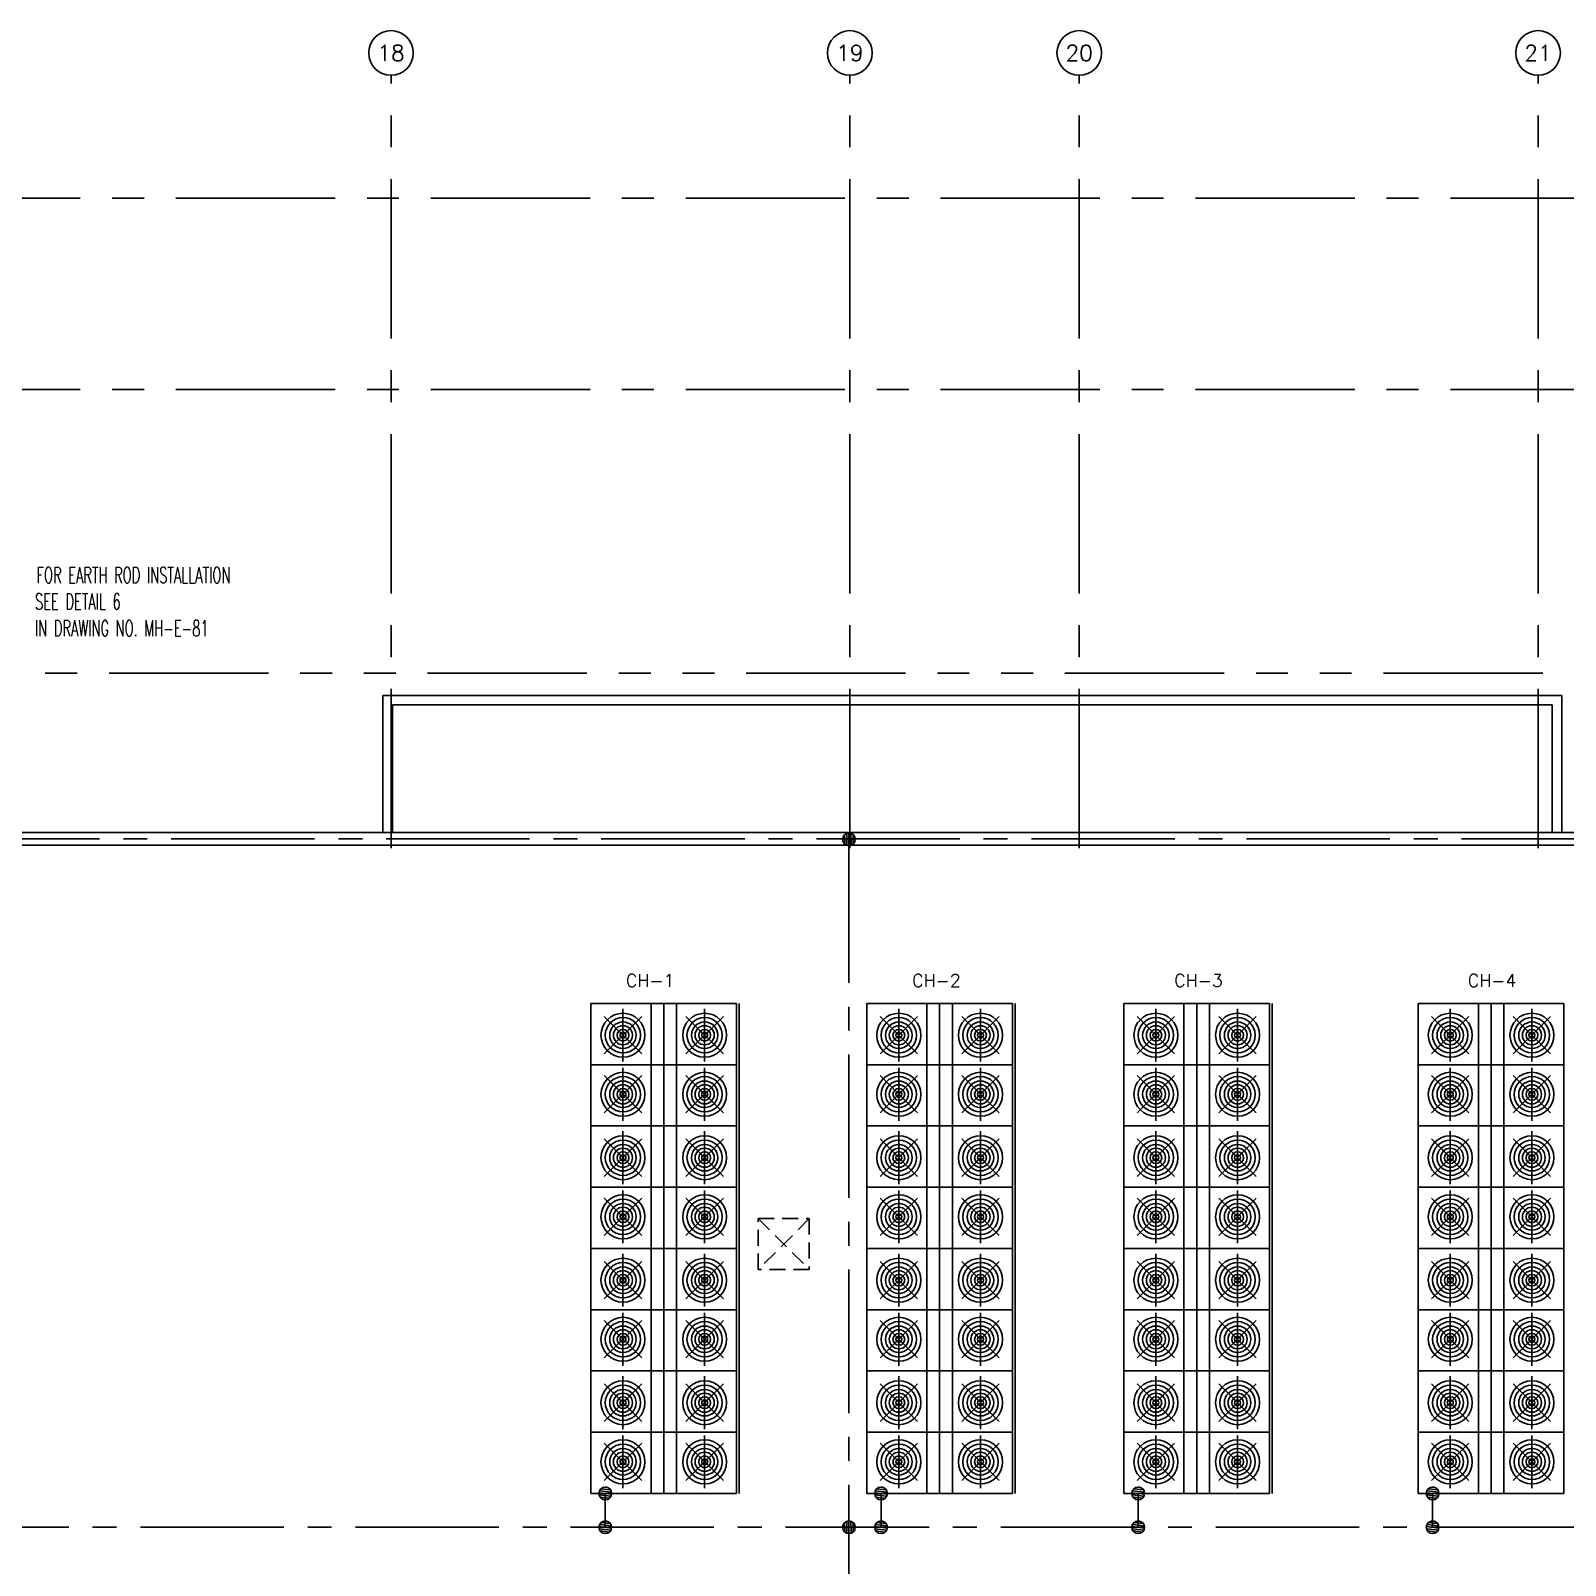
# Model space of a CAD drawing. Extents: x -141293 to -141213.7, y 99698.2 to 99776.7.
# Drawn here: x -141255.21 to -141231.13, y 99752.67 to 99776.75 of the extents above; entities that cross this region are included whole.
import ezdxf
from ezdxf.enums import TextEntityAlignment as Align

# ---------------------------------------------------------------- set-up
doc = ezdxf.new("R2010")
doc.units = 0
doc.header["$MEASUREMENT"] = 0
for name, pattern in [('CENTER2', [1.125, 0.75, -0.125, 0.125, -0.125]), ('CENTERX2', [4, 2.5, -0.5, 0.5, -0.5]), ('HIDDEN', [0.375, 0.25, -0.125]), ('PHANTOM', [2.5, 1.25, -0.25, 0.25, -0.25, 0.25, -0.25])]:
    doc.linetypes.add(name, pattern=pattern)
doc.layers.get('0').update_dxf_attribs({"linetype": 'CONTINUOUS'})
for name, color, linetype in [('AX', 6, 'CONTINUOUS'), ('AX-CR', 7, 'CONTINUOUS'), ('AX-TXT', 6, 'CONTINUOUS'), ('AXES', 11, 'CENTERX2'), ('BLOCK$0$TXT', 2, 'CONTINUOUS'), ('EARTHING', 4, 'PHANTOM'), ('L-NING', 4, 'CONTINUOUS'), ('PROJ-L', 11, 'CONTINUOUS'), ('RM-NAME', 4, 'CONTINUOUS'), ('ROOF', 7, 'CONTINUOUS'), ('SHAFT', 11, 'CONTINUOUS')]:
    doc.layers.add(name, color=color, linetype=linetype)
doc.styles.add('BLOCK$0$ROMANS', font='ROMANS.shx', dxfattribs={"width": 0.6, "height": 0.14})
doc.styles.add('ROMANS', font='ROMANS.shx', dxfattribs={"height": 200})

# ---------------------------------------------------------------- blocks, each defined once
blk = doc.blocks.new('*X15')
at = {"color": 0}
for p, q in [((91.354, 13.254), (91.434, 13.334)), ((91.362, 13.226), (91.462, 13.327)), ((91.369, 13.304), (91.384, 13.32)), ((91.377, 13.206), (91.483, 13.312)), ((91.398, 13.192), (91.497, 13.291)), ((91.426, 13.185), (91.504, 13.263))]:
    blk.add_line(p, q, dxfattribs=at)
blk = doc.blocks.new('SCC')
at = {"layer": 'L-NING'}
blk.add_circle((0, 0), 0.125, dxfattribs=at)
at = {"layer": 'L-NING', "xscale": 1.666666666666667, "yscale": 1.666666666666667, "zscale": 1.666666666666667}
blk.add_blockref('*X15', (-152.382, -22.099), dxfattribs=at)
blk = doc.blocks.new('AXU')
at = {"layer": 'AX-CR'}
blk.add_circle((0, 350), 350, dxfattribs=at)
at = {"layer": 'AX-TXT', "style": 'ROMANS'}
blk.add_attdef('AX', text='', height=250, dxfattribs=at).set_placement((0, 350), align=Align.MIDDLE)

msp = doc.modelspace()

# ---------------------------------------------------------------- linework, layer by layer
at = {"color": 11}
for p, q in [((-141246.206, 99760.695), (-141245.619, 99761.282)), ((-141245.619, 99760.695), (-141246.206, 99761.282)), ((-141245.913, 99760.574), (-141245.913, 99761.403)), ((-141244.925, 99760.695), (-141244.338, 99761.282)), ((-141244.338, 99760.695), (-141244.925, 99761.282)), ((-141244.631, 99760.574), (-141244.631, 99761.403)), ((-141241.878, 99760.695), (-141241.291, 99761.282)), ((-141241.291, 99760.695), (-141241.878, 99761.282)), ((-141241.584, 99760.574), (-141241.584, 99761.403)), ((-141240.596, 99760.695), (-141240.01, 99761.282)), ((-141240.01, 99760.695), (-141240.596, 99761.282)), ((-141240.303, 99760.574), (-141240.303, 99761.403)), ((-141237.843, 99760.695), (-141237.256, 99761.282)), ((-141237.256, 99760.695), (-141237.843, 99761.282)), ((-141237.55, 99760.574), (-141237.55, 99761.403)), ((-141236.562, 99760.695), (-141235.975, 99761.282)), ((-141235.975, 99760.695), (-141236.562, 99761.282)), ((-141236.268, 99760.574), (-141236.268, 99761.403)), ((-141233.223, 99760.695), (-141232.637, 99761.282)), ((-141232.637, 99760.695), (-141233.223, 99761.282)), ((-141232.93, 99760.574), (-141232.93, 99761.403)), ((-141231.942, 99760.695), (-141231.355, 99761.282)), ((-141231.355, 99760.695), (-141231.942, 99761.282)), ((-141231.649, 99760.574), (-141231.649, 99761.403)), ((-141245.619, 99760.354), (-141246.206, 99759.768)), ((-141246.206, 99760.354), (-141245.619, 99759.768)), ((-141245.913, 99760.476), (-141245.913, 99759.646)), ((-141244.338, 99760.354), (-141244.925, 99759.768)), ((-141244.925, 99760.354), (-141244.338, 99759.768)), ((-141244.631, 99760.476), (-141244.631, 99759.646)), ((-141241.291, 99760.354), (-141241.878, 99759.768)), ((-141241.878, 99760.354), (-141241.291, 99759.768)), ((-141241.584, 99760.476), (-141241.584, 99759.646)), ((-141240.01, 99760.354), (-141240.596, 99759.768)), ((-141240.596, 99760.354), (-141240.01, 99759.768)), ((-141240.303, 99760.476), (-141240.303, 99759.646)), ((-141237.256, 99760.354), (-141237.843, 99759.768)), ((-141237.843, 99760.354), (-141237.256, 99759.768)), ((-141237.55, 99760.476), (-141237.55, 99759.646)), ((-141235.975, 99760.354), (-141236.562, 99759.768)), ((-141236.562, 99760.354), (-141235.975, 99759.768)), ((-141236.268, 99760.476), (-141236.268, 99759.646)), ((-141232.637, 99760.354), (-141233.223, 99759.768)), ((-141233.223, 99760.354), (-141232.637, 99759.768)), ((-141232.93, 99760.476), (-141232.93, 99759.646)), ((-141231.355, 99760.354), (-141231.942, 99759.768)), ((-141231.942, 99760.354), (-141231.355, 99759.768)), ((-141231.649, 99760.476), (-141231.649, 99759.646)), ((-141246.206, 99758.773), (-141245.619, 99759.36)), ((-141245.619, 99758.773), (-141246.206, 99759.36)), ((-141245.913, 99758.652), (-141245.913, 99759.481)), ((-141244.925, 99758.773), (-141244.338, 99759.36)), ((-141244.338, 99758.773), (-141244.925, 99759.36)), ((-141244.631, 99758.652), (-141244.631, 99759.481)), ((-141241.878, 99758.773), (-141241.291, 99759.36)), ((-141241.291, 99758.773), (-141241.878, 99759.36)), ((-141241.584, 99758.652), (-141241.584, 99759.481)), ((-141240.596, 99758.773), (-141240.01, 99759.36)), ((-141240.01, 99758.773), (-141240.596, 99759.36)), ((-141240.303, 99758.652), (-141240.303, 99759.481)), ((-141237.843, 99758.773), (-141237.256, 99759.36)), ((-141237.256, 99758.773), (-141237.843, 99759.36)), ((-141237.55, 99758.652), (-141237.55, 99759.481)), ((-141236.562, 99758.773), (-141235.975, 99759.36)), ((-141235.975, 99758.773), (-141236.562, 99759.36)), ((-141236.268, 99758.652), (-141236.268, 99759.481)), ((-141233.223, 99758.773), (-141232.637, 99759.36)), ((-141232.637, 99758.773), (-141233.223, 99759.36)), ((-141232.93, 99758.652), (-141232.93, 99759.481)), ((-141231.942, 99758.773), (-141231.355, 99759.36)), ((-141231.355, 99758.773), (-141231.942, 99759.36)), ((-141231.649, 99758.652), (-141231.649, 99759.481)), ((-141245.619, 99758.432), (-141246.206, 99757.846)), ((-141246.206, 99758.432), (-141245.619, 99757.846)), ((-141245.913, 99758.554), (-141245.913, 99757.724)), ((-141244.338, 99758.432), (-141244.925, 99757.846)), ((-141244.925, 99758.432), (-141244.338, 99757.846)), ((-141244.631, 99758.554), (-141244.631, 99757.724)), ((-141241.291, 99758.432), (-141241.878, 99757.846)), ((-141241.878, 99758.432), (-141241.291, 99757.846)), ((-141241.584, 99758.554), (-141241.584, 99757.724)), ((-141240.01, 99758.432), (-141240.596, 99757.846)), ((-141240.596, 99758.432), (-141240.01, 99757.846)), ((-141240.303, 99758.554), (-141240.303, 99757.724)), ((-141237.256, 99758.432), (-141237.843, 99757.846)), ((-141237.843, 99758.432), (-141237.256, 99757.846)), ((-141237.55, 99758.554), (-141237.55, 99757.724)), ((-141235.975, 99758.432), (-141236.562, 99757.846)), ((-141236.562, 99758.432), (-141235.975, 99757.846)), ((-141236.268, 99758.554), (-141236.268, 99757.724)), ((-141232.637, 99758.432), (-141233.223, 99757.846)), ((-141233.223, 99758.432), (-141232.637, 99757.846)), ((-141232.93, 99758.554), (-141232.93, 99757.724)), ((-141231.355, 99758.432), (-141231.942, 99757.846)), ((-141231.942, 99758.432), (-141231.355, 99757.846)), ((-141231.649, 99758.554), (-141231.649, 99757.724)), ((-141246.206, 99756.851), (-141245.619, 99757.438)), ((-141245.619, 99756.851), (-141246.206, 99757.438)), ((-141245.913, 99756.73), (-141245.913, 99757.559)), ((-141244.925, 99756.851), (-141244.338, 99757.438)), ((-141244.338, 99756.851), (-141244.925, 99757.438)), ((-141244.631, 99756.73), (-141244.631, 99757.559)), ((-141241.878, 99756.851), (-141241.291, 99757.438)), ((-141241.291, 99756.851), (-141241.878, 99757.438)), ((-141241.584, 99756.73), (-141241.584, 99757.559)), ((-141240.596, 99756.851), (-141240.01, 99757.438)), ((-141240.01, 99756.851), (-141240.596, 99757.438)), ((-141240.303, 99756.73), (-141240.303, 99757.559)), ((-141237.843, 99756.851), (-141237.256, 99757.438)), ((-141237.256, 99756.851), (-141237.843, 99757.438)), ((-141237.55, 99756.73), (-141237.55, 99757.559)), ((-141236.562, 99756.851), (-141235.975, 99757.438)), ((-141235.975, 99756.851), (-141236.562, 99757.438)), ((-141236.268, 99756.73), (-141236.268, 99757.559)), ((-141233.223, 99756.851), (-141232.637, 99757.438)), ((-141232.637, 99756.851), (-141233.223, 99757.438)), ((-141232.93, 99756.73), (-141232.93, 99757.559)), ((-141231.942, 99756.851), (-141231.355, 99757.438)), ((-141231.355, 99756.851), (-141231.942, 99757.438)), ((-141231.649, 99756.73), (-141231.649, 99757.559)), ((-141245.619, 99756.51), (-141246.206, 99755.924)), ((-141246.206, 99756.51), (-141245.619, 99755.924)), ((-141245.913, 99756.632), (-141245.913, 99755.802)), ((-141244.338, 99756.51), (-141244.925, 99755.924)), ((-141244.925, 99756.51), (-141244.338, 99755.924)), ((-141244.631, 99756.632), (-141244.631, 99755.802)), ((-141241.291, 99756.51), (-141241.878, 99755.924)), ((-141241.878, 99756.51), (-141241.291, 99755.924)), ((-141241.584, 99756.632), (-141241.584, 99755.802)), ((-141240.01, 99756.51), (-141240.596, 99755.924)), ((-141240.596, 99756.51), (-141240.01, 99755.924)), ((-141240.303, 99756.632), (-141240.303, 99755.802)), ((-141237.256, 99756.51), (-141237.843, 99755.924)), ((-141237.843, 99756.51), (-141237.256, 99755.924)), ((-141237.55, 99756.632), (-141237.55, 99755.802)), ((-141235.975, 99756.51), (-141236.562, 99755.924)), ((-141236.562, 99756.51), (-141235.975, 99755.924)), ((-141236.268, 99756.632), (-141236.268, 99755.802)), ((-141232.637, 99756.51), (-141233.223, 99755.924)), ((-141233.223, 99756.51), (-141232.637, 99755.924)), ((-141232.93, 99756.632), (-141232.93, 99755.802)), ((-141231.355, 99756.51), (-141231.942, 99755.924)), ((-141231.942, 99756.51), (-141231.355, 99755.924)), ((-141231.649, 99756.632), (-141231.649, 99755.802)), ((-141246.206, 99754.929), (-141245.619, 99755.516)), ((-141245.619, 99754.929), (-141246.206, 99755.516)), ((-141245.913, 99754.808), (-141245.913, 99755.637)), ((-141244.925, 99754.929), (-141244.338, 99755.516)), ((-141244.338, 99754.929), (-141244.925, 99755.516)), ((-141244.631, 99754.808), (-141244.631, 99755.637)), ((-141241.878, 99754.929), (-141241.291, 99755.516)), ((-141241.291, 99754.929), (-141241.878, 99755.516)), ((-141241.584, 99754.808), (-141241.584, 99755.637)), ((-141240.596, 99754.929), (-141240.01, 99755.516)), ((-141240.01, 99754.929), (-141240.596, 99755.516)), ((-141240.303, 99754.808), (-141240.303, 99755.637)), ((-141237.843, 99754.929), (-141237.256, 99755.516)), ((-141237.256, 99754.929), (-141237.843, 99755.516)), ((-141237.55, 99754.808), (-141237.55, 99755.637)), ((-141236.562, 99754.929), (-141235.975, 99755.516)), ((-141235.975, 99754.929), (-141236.562, 99755.516)), ((-141236.268, 99754.808), (-141236.268, 99755.637)), ((-141233.223, 99754.929), (-141232.637, 99755.516)), ((-141232.637, 99754.929), (-141233.223, 99755.516)), ((-141232.93, 99754.808), (-141232.93, 99755.637)), ((-141231.942, 99754.929), (-141231.355, 99755.516)), ((-141231.355, 99754.929), (-141231.942, 99755.516)), ((-141231.649, 99754.808), (-141231.649, 99755.637)), ((-141245.619, 99754.588), (-141246.206, 99754.002)), ((-141246.206, 99754.588), (-141245.619, 99754.002)), ((-141245.913, 99754.71), (-141245.913, 99753.88)), ((-141244.338, 99754.588), (-141244.925, 99754.002)), ((-141244.925, 99754.588), (-141244.338, 99754.002)), ((-141244.631, 99754.71), (-141244.631, 99753.88)), ((-141241.291, 99754.588), (-141241.878, 99754.002)), ((-141241.878, 99754.588), (-141241.291, 99754.002)), ((-141241.584, 99754.71), (-141241.584, 99753.88)), ((-141240.01, 99754.588), (-141240.596, 99754.002)), ((-141240.596, 99754.588), (-141240.01, 99754.002)), ((-141240.303, 99754.71), (-141240.303, 99753.88)), ((-141237.256, 99754.588), (-141237.843, 99754.002)), ((-141237.843, 99754.588), (-141237.256, 99754.002)), ((-141237.55, 99754.71), (-141237.55, 99753.88)), ((-141235.975, 99754.588), (-141236.562, 99754.002)), ((-141236.562, 99754.588), (-141235.975, 99754.002)), ((-141236.268, 99754.71), (-141236.268, 99753.88)), ((-141232.637, 99754.588), (-141233.223, 99754.002)), ((-141233.223, 99754.588), (-141232.637, 99754.002)), ((-141232.93, 99754.71), (-141232.93, 99753.88)), ((-141231.355, 99754.588), (-141231.942, 99754.002)), ((-141231.942, 99754.588), (-141231.355, 99754.002)), ((-141231.649, 99754.71), (-141231.649, 99753.88))]:
    msp.add_line(p, q, dxfattribs=at)
for centre, major_axis, start_param, end_param in [((-141245.913, 99760.988), (-0.244, 0.244), 3.926991, 10.210176), ((-141245.913, 99760.988), (0.196, 0.196), 5.497787, 11.780972), ((-141241.584, 99760.988), (-0.244, 0.244), 3.926991, 10.210176), ((-141241.584, 99760.988), (0.196, 0.196), 5.497787, 11.780972), ((-141237.55, 99760.988), (-0.244, 0.244), 3.926991, 10.210176), ((-141237.55, 99760.988), (0.196, 0.196), 5.497787, 11.780972), ((-141232.93, 99760.988), (-0.244, 0.244), 3.926991, 10.210176), ((-141232.93, 99760.988), (0.196, 0.196), 5.497787, 11.780972), ((-141245.913, 99760.988), (-0.147, 0.147), 3.926991, 10.210176), ((-141245.913, 99760.988), (0.106, 0.106), 5.497787, 11.780972), ((-141245.913, 99760.988), (-0.0652, 0.0652), 3.926991, 10.210176), ((-141245.913, 99760.988), (0.0326, 0.0326), 5.497787, 11.780972), ((-141241.584, 99760.988), (-0.147, 0.147), 3.926991, 10.210176), ((-141241.584, 99760.988), (0.106, 0.106), 5.497787, 11.780972), ((-141241.584, 99760.988), (-0.0652, 0.0652), 3.926991, 10.210176), ((-141241.584, 99760.988), (0.0326, 0.0326), 5.497787, 11.780972), ((-141237.55, 99760.988), (-0.147, 0.147), 3.926991, 10.210176), ((-141237.55, 99760.988), (0.106, 0.106), 5.497787, 11.780972), ((-141237.55, 99760.988), (-0.0652, 0.0652), 3.926991, 10.210176), ((-141237.55, 99760.988), (0.0326, 0.0326), 5.497787, 11.780972), ((-141232.93, 99760.988), (-0.147, 0.147), 3.926991, 10.210176), ((-141232.93, 99760.988), (0.106, 0.106), 5.497787, 11.780972), ((-141232.93, 99760.988), (-0.0652, 0.0652), 3.926991, 10.210176), ((-141232.93, 99760.988), (0.0326, 0.0326), 5.497787, 11.780972), ((-141244.631, 99760.061), (0.244, -0.244), 3.926991, 10.210176), ((-141244.631, 99760.061), (-0.196, -0.196), 5.497787, 11.780972), ((-141240.303, 99760.061), (0.244, -0.244), 3.926991, 10.210176), ((-141240.303, 99760.061), (-0.196, -0.196), 5.497787, 11.780972), ((-141236.268, 99760.061), (0.244, -0.244), 3.926991, 10.210176), ((-141236.268, 99760.061), (-0.196, -0.196), 5.497787, 11.780972), ((-141231.649, 99760.061), (0.244, -0.244), 3.926991, 10.210176), ((-141231.649, 99760.061), (-0.196, -0.196), 5.497787, 11.780972), ((-141244.631, 99760.061), (0.147, -0.147), 3.926991, 10.210176), ((-141244.631, 99760.061), (-0.106, -0.106), 5.497787, 11.780972), ((-141244.631, 99760.061), (0.0652, -0.0652), 3.926991, 10.210176), ((-141244.631, 99760.061), (-0.0326, -0.0326), 5.497787, 11.780972), ((-141240.303, 99760.061), (0.147, -0.147), 3.926991, 10.210176), ((-141240.303, 99760.061), (-0.106, -0.106), 5.497787, 11.780972), ((-141240.303, 99760.061), (0.0652, -0.0652), 3.926991, 10.210176), ((-141240.303, 99760.061), (-0.0326, -0.0326), 5.497787, 11.780972), ((-141236.268, 99760.061), (0.147, -0.147), 3.926991, 10.210176), ((-141236.268, 99760.061), (-0.106, -0.106), 5.497787, 11.780972), ((-141236.268, 99760.061), (0.0652, -0.0652), 3.926991, 10.210176), ((-141236.268, 99760.061), (-0.0326, -0.0326), 5.497787, 11.780972), ((-141231.649, 99760.061), (0.147, -0.147), 3.926991, 10.210176), ((-141231.649, 99760.061), (-0.106, -0.106), 5.497787, 11.780972), ((-141231.649, 99760.061), (0.0652, -0.0652), 3.926991, 10.210176), ((-141231.649, 99760.061), (-0.0326, -0.0326), 5.497787, 11.780972), ((-141245.913, 99759.066), (-0.244, 0.244), 3.926991, 10.210176), ((-141245.913, 99759.066), (0.196, 0.196), 5.497787, 11.780972), ((-141241.584, 99759.066), (-0.244, 0.244), 3.926991, 10.210176), ((-141241.584, 99759.066), (0.196, 0.196), 5.497787, 11.780972), ((-141237.55, 99759.066), (-0.244, 0.244), 3.926991, 10.210176), ((-141237.55, 99759.066), (0.196, 0.196), 5.497787, 11.780972), ((-141232.93, 99759.066), (-0.244, 0.244), 3.926991, 10.210176), ((-141232.93, 99759.066), (0.196, 0.196), 5.497787, 11.780972), ((-141245.913, 99759.066), (-0.147, 0.147), 3.926991, 10.210176), ((-141245.913, 99759.066), (0.106, 0.106), 5.497787, 11.780972), ((-141245.913, 99759.066), (-0.0652, 0.0652), 3.926991, 10.210176), ((-141245.913, 99759.066), (0.0326, 0.0326), 5.497787, 11.780972), ((-141241.584, 99759.066), (-0.147, 0.147), 3.926991, 10.210176), ((-141241.584, 99759.066), (0.106, 0.106), 5.497787, 11.780972), ((-141241.584, 99759.066), (-0.0652, 0.0652), 3.926991, 10.210176), ((-141241.584, 99759.066), (0.0326, 0.0326), 5.497787, 11.780972), ((-141237.55, 99759.066), (-0.147, 0.147), 3.926991, 10.210176), ((-141237.55, 99759.066), (0.106, 0.106), 5.497787, 11.780972), ((-141237.55, 99759.066), (-0.0652, 0.0652), 3.926991, 10.210176), ((-141237.55, 99759.066), (0.0326, 0.0326), 5.497787, 11.780972), ((-141232.93, 99759.066), (-0.147, 0.147), 3.926991, 10.210176), ((-141232.93, 99759.066), (0.106, 0.106), 5.497787, 11.780972), ((-141232.93, 99759.066), (-0.0652, 0.0652), 3.926991, 10.210176), ((-141232.93, 99759.066), (0.0326, 0.0326), 5.497787, 11.780972), ((-141244.631, 99758.139), (0.244, -0.244), 3.926991, 10.210176), ((-141244.631, 99758.139), (-0.196, -0.196), 5.497787, 11.780972), ((-141240.303, 99758.139), (0.244, -0.244), 3.926991, 10.210176), ((-141240.303, 99758.139), (-0.196, -0.196), 5.497787, 11.780972), ((-141236.268, 99758.139), (0.244, -0.244), 3.926991, 10.210176), ((-141236.268, 99758.139), (-0.196, -0.196), 5.497787, 11.780972), ((-141231.649, 99758.139), (0.244, -0.244), 3.926991, 10.210176), ((-141231.649, 99758.139), (-0.196, -0.196), 5.497787, 11.780972), ((-141244.631, 99758.139), (0.147, -0.147), 3.926991, 10.210176), ((-141244.631, 99758.139), (-0.106, -0.106), 5.497787, 11.780972), ((-141244.631, 99758.139), (0.0652, -0.0652), 3.926991, 10.210176), ((-141244.631, 99758.139), (-0.0326, -0.0326), 5.497787, 11.780972), ((-141240.303, 99758.139), (0.147, -0.147), 3.926991, 10.210176), ((-141240.303, 99758.139), (-0.106, -0.106), 5.497787, 11.780972), ((-141240.303, 99758.139), (0.0652, -0.0652), 3.926991, 10.210176), ((-141240.303, 99758.139), (-0.0326, -0.0326), 5.497787, 11.780972), ((-141236.268, 99758.139), (0.147, -0.147), 3.926991, 10.210176), ((-141236.268, 99758.139), (-0.106, -0.106), 5.497787, 11.780972), ((-141236.268, 99758.139), (0.0652, -0.0652), 3.926991, 10.210176), ((-141236.268, 99758.139), (-0.0326, -0.0326), 5.497787, 11.780972), ((-141231.649, 99758.139), (0.147, -0.147), 3.926991, 10.210176), ((-141231.649, 99758.139), (-0.106, -0.106), 5.497787, 11.780972), ((-141231.649, 99758.139), (0.0652, -0.0652), 3.926991, 10.210176), ((-141231.649, 99758.139), (-0.0326, -0.0326), 5.497787, 11.780972), ((-141245.913, 99757.144), (-0.244, 0.244), 3.926991, 10.210176), ((-141245.913, 99757.144), (0.196, 0.196), 5.497787, 11.780972), ((-141241.584, 99757.144), (-0.244, 0.244), 3.926991, 10.210176), ((-141241.584, 99757.144), (0.196, 0.196), 5.497787, 11.780972), ((-141237.55, 99757.144), (-0.244, 0.244), 3.926991, 10.210176), ((-141237.55, 99757.144), (0.196, 0.196), 5.497787, 11.780972), ((-141232.93, 99757.144), (-0.244, 0.244), 3.926991, 10.210176), ((-141232.93, 99757.144), (0.196, 0.196), 5.497787, 11.780972), ((-141245.913, 99757.144), (-0.147, 0.147), 3.926991, 10.210176), ((-141245.913, 99757.144), (0.106, 0.106), 5.497787, 11.780972), ((-141245.913, 99757.144), (-0.0652, 0.0652), 3.926991, 10.210176), ((-141245.913, 99757.144), (0.0326, 0.0326), 5.497787, 11.780972), ((-141241.584, 99757.144), (-0.147, 0.147), 3.926991, 10.210176), ((-141241.584, 99757.144), (0.106, 0.106), 5.497787, 11.780972), ((-141241.584, 99757.144), (-0.0652, 0.0652), 3.926991, 10.210176), ((-141241.584, 99757.144), (0.0326, 0.0326), 5.497787, 11.780972), ((-141237.55, 99757.144), (-0.147, 0.147), 3.926991, 10.210176), ((-141237.55, 99757.144), (0.106, 0.106), 5.497787, 11.780972), ((-141237.55, 99757.144), (-0.0652, 0.0652), 3.926991, 10.210176), ((-141237.55, 99757.144), (0.0326, 0.0326), 5.497787, 11.780972), ((-141232.93, 99757.144), (-0.147, 0.147), 3.926991, 10.210176), ((-141232.93, 99757.144), (0.106, 0.106), 5.497787, 11.780972), ((-141232.93, 99757.144), (-0.0652, 0.0652), 3.926991, 10.210176), ((-141232.93, 99757.144), (0.0326, 0.0326), 5.497787, 11.780972), ((-141244.631, 99756.217), (0.244, -0.244), 3.926991, 10.210176), ((-141244.631, 99756.217), (-0.196, -0.196), 5.497787, 11.780972), ((-141244.631, 99756.217), (0.147, -0.147), 3.926991, 10.210176), ((-141240.303, 99756.217), (0.244, -0.244), 3.926991, 10.210176), ((-141240.303, 99756.217), (-0.196, -0.196), 5.497787, 11.780972), ((-141240.303, 99756.217), (0.147, -0.147), 3.926991, 10.210176), ((-141236.268, 99756.217), (0.244, -0.244), 3.926991, 10.210176), ((-141236.268, 99756.217), (-0.196, -0.196), 5.497787, 11.780972), ((-141236.268, 99756.217), (0.147, -0.147), 3.926991, 10.210176), ((-141231.649, 99756.217), (0.244, -0.244), 3.926991, 10.210176), ((-141231.649, 99756.217), (-0.196, -0.196), 5.497787, 11.780972), ((-141231.649, 99756.217), (0.147, -0.147), 3.926991, 10.210176), ((-141244.631, 99756.217), (-0.106, -0.106), 5.497787, 11.780972), ((-141244.631, 99756.217), (0.0652, -0.0652), 3.926991, 10.210176), ((-141244.631, 99756.217), (-0.0326, -0.0326), 5.497787, 11.780972), ((-141240.303, 99756.217), (-0.106, -0.106), 5.497787, 11.780972), ((-141240.303, 99756.217), (0.0652, -0.0652), 3.926991, 10.210176), ((-141240.303, 99756.217), (-0.0326, -0.0326), 5.497787, 11.780972), ((-141236.268, 99756.217), (-0.106, -0.106), 5.497787, 11.780972), ((-141236.268, 99756.217), (0.0652, -0.0652), 3.926991, 10.210176), ((-141236.268, 99756.217), (-0.0326, -0.0326), 5.497787, 11.780972), ((-141231.649, 99756.217), (-0.106, -0.106), 5.497787, 11.780972), ((-141231.649, 99756.217), (0.0652, -0.0652), 3.926991, 10.210176), ((-141231.649, 99756.217), (-0.0326, -0.0326), 5.497787, 11.780972), ((-141245.913, 99755.222), (-0.244, 0.244), 3.926991, 10.210176), ((-141245.913, 99755.222), (0.196, 0.196), 5.497787, 11.780972), ((-141241.584, 99755.222), (-0.244, 0.244), 3.926991, 10.210176), ((-141241.584, 99755.222), (0.196, 0.196), 5.497787, 11.780972), ((-141237.55, 99755.222), (-0.244, 0.244), 3.926991, 10.210176), ((-141237.55, 99755.222), (0.196, 0.196), 5.497787, 11.780972), ((-141232.93, 99755.222), (-0.244, 0.244), 3.926991, 10.210176), ((-141232.93, 99755.222), (0.196, 0.196), 5.497787, 11.780972), ((-141245.913, 99755.222), (-0.147, 0.147), 3.926991, 10.210176), ((-141245.913, 99755.222), (0.106, 0.106), 5.497787, 11.780972), ((-141245.913, 99755.222), (-0.0652, 0.0652), 3.926991, 10.210176), ((-141245.913, 99755.222), (0.0326, 0.0326), 5.497787, 11.780972), ((-141241.584, 99755.222), (-0.147, 0.147), 3.926991, 10.210176), ((-141241.584, 99755.222), (0.106, 0.106), 5.497787, 11.780972), ((-141241.584, 99755.222), (-0.0652, 0.0652), 3.926991, 10.210176), ((-141241.584, 99755.222), (0.0326, 0.0326), 5.497787, 11.780972), ((-141237.55, 99755.222), (-0.147, 0.147), 3.926991, 10.210176), ((-141237.55, 99755.222), (0.106, 0.106), 5.497787, 11.780972), ((-141237.55, 99755.222), (-0.0652, 0.0652), 3.926991, 10.210176), ((-141237.55, 99755.222), (0.0326, 0.0326), 5.497787, 11.780972), ((-141232.93, 99755.222), (-0.147, 0.147), 3.926991, 10.210176), ((-141232.93, 99755.222), (0.106, 0.106), 5.497787, 11.780972), ((-141232.93, 99755.222), (-0.0652, 0.0652), 3.926991, 10.210176), ((-141232.93, 99755.222), (0.0326, 0.0326), 5.497787, 11.780972), ((-141244.631, 99754.295), (0.244, -0.244), 3.926991, 10.210176), ((-141244.631, 99754.295), (-0.196, -0.196), 5.497787, 11.780972), ((-141244.631, 99754.295), (0.147, -0.147), 3.926991, 10.210176), ((-141240.303, 99754.295), (0.244, -0.244), 3.926991, 10.210176), ((-141240.303, 99754.295), (-0.196, -0.196), 5.497787, 11.780972), ((-141240.303, 99754.295), (0.147, -0.147), 3.926991, 10.210176), ((-141236.268, 99754.295), (0.244, -0.244), 3.926991, 10.210176), ((-141236.268, 99754.295), (-0.196, -0.196), 5.497787, 11.780972), ((-141236.268, 99754.295), (0.147, -0.147), 3.926991, 10.210176), ((-141231.649, 99754.295), (0.244, -0.244), 3.926991, 10.210176), ((-141231.649, 99754.295), (-0.196, -0.196), 5.497787, 11.780972), ((-141231.649, 99754.295), (0.147, -0.147), 3.926991, 10.210176), ((-141244.631, 99754.295), (-0.106, -0.106), 5.497787, 11.780972), ((-141244.631, 99754.295), (0.0652, -0.0652), 3.926991, 10.210176), ((-141244.631, 99754.295), (-0.0326, -0.0326), 5.497787, 11.780972), ((-141240.303, 99754.295), (-0.106, -0.106), 5.497787, 11.780972), ((-141240.303, 99754.295), (0.0652, -0.0652), 3.926991, 10.210176), ((-141240.303, 99754.295), (-0.0326, -0.0326), 5.497787, 11.780972), ((-141236.268, 99754.295), (-0.106, -0.106), 5.497787, 11.780972), ((-141236.268, 99754.295), (0.0652, -0.0652), 3.926991, 10.210176), ((-141236.268, 99754.295), (-0.0326, -0.0326), 5.497787, 11.780972), ((-141231.649, 99754.295), (-0.106, -0.106), 5.497787, 11.780972), ((-141231.649, 99754.295), (0.0652, -0.0652), 3.926991, 10.210176), ((-141231.649, 99754.295), (-0.0326, -0.0326), 5.497787, 11.780972)]:
    msp.add_ellipse(centre, major_axis=major_axis, ratio=1, start_param=start_param, end_param=end_param, dxfattribs=at)
at = {"color": 11, "extrusion": (0, 0, -1)}
for centre, major_axis, start_param, end_param in [((-141244.631, 99760.988), (0.244, 0.244), 3.926991, 10.210176), ((-141244.631, 99760.988), (-0.196, 0.196), 5.497787, 11.780972), ((-141240.303, 99760.988), (0.244, 0.244), 3.926991, 10.210176), ((-141240.303, 99760.988), (-0.196, 0.196), 5.497787, 11.780972), ((-141236.268, 99760.988), (0.244, 0.244), 3.926991, 10.210176), ((-141236.268, 99760.988), (-0.196, 0.196), 5.497787, 11.780972), ((-141231.649, 99760.988), (0.244, 0.244), 3.926991, 10.210176), ((-141231.649, 99760.988), (-0.196, 0.196), 5.497787, 11.780972), ((-141244.631, 99760.988), (0.147, 0.147), 3.926991, 10.210176), ((-141244.631, 99760.988), (-0.106, 0.106), 5.497787, 11.780972), ((-141244.631, 99760.988), (0.0652, 0.0652), 3.926991, 10.210176), ((-141244.631, 99760.988), (-0.0326, 0.0326), 5.497787, 11.780972), ((-141240.303, 99760.988), (0.147, 0.147), 3.926991, 10.210176), ((-141240.303, 99760.988), (-0.106, 0.106), 5.497787, 11.780972), ((-141240.303, 99760.988), (0.0652, 0.0652), 3.926991, 10.210176), ((-141240.303, 99760.988), (-0.0326, 0.0326), 5.497787, 11.780972), ((-141236.268, 99760.988), (0.147, 0.147), 3.926991, 10.210176), ((-141236.268, 99760.988), (-0.106, 0.106), 5.497787, 11.780972), ((-141236.268, 99760.988), (0.0652, 0.0652), 3.926991, 10.210176), ((-141236.268, 99760.988), (-0.0326, 0.0326), 5.497787, 11.780972), ((-141231.649, 99760.988), (0.147, 0.147), 3.926991, 10.210176), ((-141231.649, 99760.988), (-0.106, 0.106), 5.497787, 11.780972), ((-141231.649, 99760.988), (0.0652, 0.0652), 3.926991, 10.210176), ((-141231.649, 99760.988), (-0.0326, 0.0326), 5.497787, 11.780972), ((-141245.913, 99760.061), (-0.244, -0.244), 3.926991, 10.210176), ((-141245.913, 99760.061), (0.196, -0.196), 5.497787, 11.780972), ((-141241.584, 99760.061), (-0.244, -0.244), 3.926991, 10.210176), ((-141241.584, 99760.061), (0.196, -0.196), 5.497787, 11.780972), ((-141237.55, 99760.061), (-0.244, -0.244), 3.926991, 10.210176), ((-141237.55, 99760.061), (0.196, -0.196), 5.497787, 11.780972), ((-141232.93, 99760.061), (-0.244, -0.244), 3.926991, 10.210176), ((-141232.93, 99760.061), (0.196, -0.196), 5.497787, 11.780972), ((-141245.913, 99760.061), (-0.147, -0.147), 3.926991, 10.210176), ((-141245.913, 99760.061), (0.106, -0.106), 5.497787, 11.780972), ((-141245.913, 99760.061), (-0.0652, -0.0652), 3.926991, 10.210176), ((-141245.913, 99760.061), (0.0326, -0.0326), 5.497787, 11.780972), ((-141241.584, 99760.061), (-0.147, -0.147), 3.926991, 10.210176), ((-141241.584, 99760.061), (0.106, -0.106), 5.497787, 11.780972), ((-141241.584, 99760.061), (-0.0652, -0.0652), 3.926991, 10.210176), ((-141241.584, 99760.061), (0.0326, -0.0326), 5.497787, 11.780972), ((-141237.55, 99760.061), (-0.147, -0.147), 3.926991, 10.210176), ((-141237.55, 99760.061), (0.106, -0.106), 5.497787, 11.780972), ((-141237.55, 99760.061), (-0.0652, -0.0652), 3.926991, 10.210176), ((-141237.55, 99760.061), (0.0326, -0.0326), 5.497787, 11.780972), ((-141232.93, 99760.061), (-0.147, -0.147), 3.926991, 10.210176), ((-141232.93, 99760.061), (0.106, -0.106), 5.497787, 11.780972), ((-141232.93, 99760.061), (-0.0652, -0.0652), 3.926991, 10.210176), ((-141232.93, 99760.061), (0.0326, -0.0326), 5.497787, 11.780972), ((-141244.631, 99759.066), (0.244, 0.244), 3.926991, 10.210176), ((-141244.631, 99759.066), (-0.196, 0.196), 5.497787, 11.780972), ((-141240.303, 99759.066), (0.244, 0.244), 3.926991, 10.210176), ((-141240.303, 99759.066), (-0.196, 0.196), 5.497787, 11.780972), ((-141236.268, 99759.066), (0.244, 0.244), 3.926991, 10.210176), ((-141236.268, 99759.066), (-0.196, 0.196), 5.497787, 11.780972), ((-141231.649, 99759.066), (0.244, 0.244), 3.926991, 10.210176), ((-141231.649, 99759.066), (-0.196, 0.196), 5.497787, 11.780972), ((-141244.631, 99759.066), (0.147, 0.147), 3.926991, 10.210176), ((-141244.631, 99759.066), (-0.106, 0.106), 5.497787, 11.780972), ((-141244.631, 99759.066), (0.0652, 0.0652), 3.926991, 10.210176), ((-141244.631, 99759.066), (-0.0326, 0.0326), 5.497787, 11.780972), ((-141240.303, 99759.066), (0.147, 0.147), 3.926991, 10.210176), ((-141240.303, 99759.066), (-0.106, 0.106), 5.497787, 11.780972), ((-141240.303, 99759.066), (0.0652, 0.0652), 3.926991, 10.210176), ((-141240.303, 99759.066), (-0.0326, 0.0326), 5.497787, 11.780972), ((-141236.268, 99759.066), (0.147, 0.147), 3.926991, 10.210176), ((-141236.268, 99759.066), (-0.106, 0.106), 5.497787, 11.780972), ((-141236.268, 99759.066), (0.0652, 0.0652), 3.926991, 10.210176), ((-141236.268, 99759.066), (-0.0326, 0.0326), 5.497787, 11.780972), ((-141231.649, 99759.066), (0.147, 0.147), 3.926991, 10.210176), ((-141231.649, 99759.066), (-0.106, 0.106), 5.497787, 11.780972), ((-141231.649, 99759.066), (0.0652, 0.0652), 3.926991, 10.210176), ((-141231.649, 99759.066), (-0.0326, 0.0326), 5.497787, 11.780972), ((-141245.913, 99758.139), (-0.244, -0.244), 3.926991, 10.210176), ((-141245.913, 99758.139), (0.196, -0.196), 5.497787, 11.780972), ((-141241.584, 99758.139), (-0.244, -0.244), 3.926991, 10.210176), ((-141241.584, 99758.139), (0.196, -0.196), 5.497787, 11.780972), ((-141237.55, 99758.139), (-0.244, -0.244), 3.926991, 10.210176), ((-141237.55, 99758.139), (0.196, -0.196), 5.497787, 11.780972), ((-141232.93, 99758.139), (-0.244, -0.244), 3.926991, 10.210176), ((-141232.93, 99758.139), (0.196, -0.196), 5.497787, 11.780972), ((-141245.913, 99758.139), (-0.147, -0.147), 3.926991, 10.210176), ((-141245.913, 99758.139), (0.106, -0.106), 5.497787, 11.780972), ((-141245.913, 99758.139), (-0.0652, -0.0652), 3.926991, 10.210176), ((-141245.913, 99758.139), (0.0326, -0.0326), 5.497787, 11.780972), ((-141241.584, 99758.139), (-0.147, -0.147), 3.926991, 10.210176), ((-141241.584, 99758.139), (0.106, -0.106), 5.497787, 11.780972), ((-141241.584, 99758.139), (-0.0652, -0.0652), 3.926991, 10.210176), ((-141241.584, 99758.139), (0.0326, -0.0326), 5.497787, 11.780972), ((-141237.55, 99758.139), (-0.147, -0.147), 3.926991, 10.210176), ((-141237.55, 99758.139), (0.106, -0.106), 5.497787, 11.780972), ((-141237.55, 99758.139), (-0.0652, -0.0652), 3.926991, 10.210176), ((-141237.55, 99758.139), (0.0326, -0.0326), 5.497787, 11.780972), ((-141232.93, 99758.139), (-0.147, -0.147), 3.926991, 10.210176), ((-141232.93, 99758.139), (0.106, -0.106), 5.497787, 11.780972), ((-141232.93, 99758.139), (-0.0652, -0.0652), 3.926991, 10.210176), ((-141232.93, 99758.139), (0.0326, -0.0326), 5.497787, 11.780972), ((-141244.631, 99757.144), (0.244, 0.244), 3.926991, 10.210176), ((-141244.631, 99757.144), (-0.196, 0.196), 5.497787, 11.780972), ((-141240.303, 99757.144), (0.244, 0.244), 3.926991, 10.210176), ((-141240.303, 99757.144), (-0.196, 0.196), 5.497787, 11.780972), ((-141236.268, 99757.144), (0.244, 0.244), 3.926991, 10.210176), ((-141236.268, 99757.144), (-0.196, 0.196), 5.497787, 11.780972), ((-141231.649, 99757.144), (0.244, 0.244), 3.926991, 10.210176), ((-141231.649, 99757.144), (-0.196, 0.196), 5.497787, 11.780972), ((-141244.631, 99757.144), (0.147, 0.147), 3.926991, 10.210176), ((-141244.631, 99757.144), (-0.106, 0.106), 5.497787, 11.780972), ((-141244.631, 99757.144), (0.0652, 0.0652), 3.926991, 10.210176), ((-141244.631, 99757.144), (-0.0326, 0.0326), 5.497787, 11.780972), ((-141240.303, 99757.144), (0.147, 0.147), 3.926991, 10.210176), ((-141240.303, 99757.144), (-0.106, 0.106), 5.497787, 11.780972), ((-141240.303, 99757.144), (0.0652, 0.0652), 3.926991, 10.210176), ((-141240.303, 99757.144), (-0.0326, 0.0326), 5.497787, 11.780972), ((-141236.268, 99757.144), (0.147, 0.147), 3.926991, 10.210176), ((-141236.268, 99757.144), (-0.106, 0.106), 5.497787, 11.780972), ((-141236.268, 99757.144), (0.0652, 0.0652), 3.926991, 10.210176), ((-141236.268, 99757.144), (-0.0326, 0.0326), 5.497787, 11.780972), ((-141231.649, 99757.144), (0.147, 0.147), 3.926991, 10.210176), ((-141231.649, 99757.144), (-0.106, 0.106), 5.497787, 11.780972), ((-141231.649, 99757.144), (0.0652, 0.0652), 3.926991, 10.210176), ((-141231.649, 99757.144), (-0.0326, 0.0326), 5.497787, 11.780972), ((-141245.913, 99756.217), (-0.244, -0.244), 3.926991, 10.210176), ((-141245.913, 99756.217), (0.196, -0.196), 5.497787, 11.780972), ((-141245.913, 99756.217), (-0.147, -0.147), 3.926991, 10.210176), ((-141241.584, 99756.217), (-0.244, -0.244), 3.926991, 10.210176), ((-141241.584, 99756.217), (0.196, -0.196), 5.497787, 11.780972), ((-141241.584, 99756.217), (-0.147, -0.147), 3.926991, 10.210176), ((-141237.55, 99756.217), (-0.244, -0.244), 3.926991, 10.210176), ((-141237.55, 99756.217), (0.196, -0.196), 5.497787, 11.780972), ((-141237.55, 99756.217), (-0.147, -0.147), 3.926991, 10.210176), ((-141232.93, 99756.217), (-0.244, -0.244), 3.926991, 10.210176), ((-141232.93, 99756.217), (0.196, -0.196), 5.497787, 11.780972), ((-141232.93, 99756.217), (-0.147, -0.147), 3.926991, 10.210176), ((-141245.913, 99756.217), (0.106, -0.106), 5.497787, 11.780972), ((-141245.913, 99756.217), (-0.0652, -0.0652), 3.926991, 10.210176), ((-141245.913, 99756.217), (0.0326, -0.0326), 5.497787, 11.780972), ((-141241.584, 99756.217), (0.106, -0.106), 5.497787, 11.780972), ((-141241.584, 99756.217), (-0.0652, -0.0652), 3.926991, 10.210176), ((-141241.584, 99756.217), (0.0326, -0.0326), 5.497787, 11.780972), ((-141237.55, 99756.217), (0.106, -0.106), 5.497787, 11.780972), ((-141237.55, 99756.217), (-0.0652, -0.0652), 3.926991, 10.210176), ((-141237.55, 99756.217), (0.0326, -0.0326), 5.497787, 11.780972), ((-141232.93, 99756.217), (0.106, -0.106), 5.497787, 11.780972), ((-141232.93, 99756.217), (-0.0652, -0.0652), 3.926991, 10.210176), ((-141232.93, 99756.217), (0.0326, -0.0326), 5.497787, 11.780972), ((-141244.631, 99755.222), (0.244, 0.244), 3.926991, 10.210176), ((-141244.631, 99755.222), (-0.196, 0.196), 5.497787, 11.780972), ((-141240.303, 99755.222), (0.244, 0.244), 3.926991, 10.210176), ((-141240.303, 99755.222), (-0.196, 0.196), 5.497787, 11.780972), ((-141236.268, 99755.222), (0.244, 0.244), 3.926991, 10.210176), ((-141236.268, 99755.222), (-0.196, 0.196), 5.497787, 11.780972), ((-141231.649, 99755.222), (0.244, 0.244), 3.926991, 10.210176), ((-141231.649, 99755.222), (-0.196, 0.196), 5.497787, 11.780972), ((-141244.631, 99755.222), (0.147, 0.147), 3.926991, 10.210176), ((-141244.631, 99755.222), (-0.106, 0.106), 5.497787, 11.780972), ((-141244.631, 99755.222), (0.0652, 0.0652), 3.926991, 10.210176), ((-141244.631, 99755.222), (-0.0326, 0.0326), 5.497787, 11.780972), ((-141240.303, 99755.222), (0.147, 0.147), 3.926991, 10.210176), ((-141240.303, 99755.222), (-0.106, 0.106), 5.497787, 11.780972), ((-141240.303, 99755.222), (0.0652, 0.0652), 3.926991, 10.210176), ((-141240.303, 99755.222), (-0.0326, 0.0326), 5.497787, 11.780972), ((-141236.268, 99755.222), (0.147, 0.147), 3.926991, 10.210176), ((-141236.268, 99755.222), (-0.106, 0.106), 5.497787, 11.780972), ((-141236.268, 99755.222), (0.0652, 0.0652), 3.926991, 10.210176), ((-141236.268, 99755.222), (-0.0326, 0.0326), 5.497787, 11.780972), ((-141231.649, 99755.222), (0.147, 0.147), 3.926991, 10.210176), ((-141231.649, 99755.222), (-0.106, 0.106), 5.497787, 11.780972), ((-141231.649, 99755.222), (0.0652, 0.0652), 3.926991, 10.210176), ((-141231.649, 99755.222), (-0.0326, 0.0326), 5.497787, 11.780972), ((-141245.913, 99754.295), (-0.244, -0.244), 3.926991, 10.210176), ((-141245.913, 99754.295), (0.196, -0.196), 5.497787, 11.780972), ((-141245.913, 99754.295), (-0.147, -0.147), 3.926991, 10.210176), ((-141241.584, 99754.295), (-0.244, -0.244), 3.926991, 10.210176), ((-141241.584, 99754.295), (0.196, -0.196), 5.497787, 11.780972), ((-141241.584, 99754.295), (-0.147, -0.147), 3.926991, 10.210176), ((-141237.55, 99754.295), (-0.244, -0.244), 3.926991, 10.210176), ((-141237.55, 99754.295), (0.196, -0.196), 5.497787, 11.780972), ((-141237.55, 99754.295), (-0.147, -0.147), 3.926991, 10.210176), ((-141232.93, 99754.295), (-0.244, -0.244), 3.926991, 10.210176), ((-141232.93, 99754.295), (0.196, -0.196), 5.497787, 11.780972), ((-141232.93, 99754.295), (-0.147, -0.147), 3.926991, 10.210176), ((-141245.913, 99754.295), (0.106, -0.106), 5.497787, 11.780972), ((-141245.913, 99754.295), (-0.0652, -0.0652), 3.926991, 10.210176), ((-141245.913, 99754.295), (0.0326, -0.0326), 5.497787, 11.780972), ((-141241.584, 99754.295), (0.106, -0.106), 5.497787, 11.780972), ((-141241.584, 99754.295), (-0.0652, -0.0652), 3.926991, 10.210176), ((-141241.584, 99754.295), (0.0326, -0.0326), 5.497787, 11.780972), ((-141237.55, 99754.295), (0.106, -0.106), 5.497787, 11.780972), ((-141237.55, 99754.295), (-0.0652, -0.0652), 3.926991, 10.210176), ((-141237.55, 99754.295), (0.0326, -0.0326), 5.497787, 11.780972), ((-141232.93, 99754.295), (0.106, -0.106), 5.497787, 11.780972), ((-141232.93, 99754.295), (-0.0652, -0.0652), 3.926991, 10.210176), ((-141232.93, 99754.295), (0.0326, -0.0326), 5.497787, 11.780972)]:
    msp.add_ellipse(centre, major_axis=major_axis, ratio=1, start_param=start_param, end_param=end_param, dxfattribs=at)
at = {"layer": 'AX', "color": 11}
for p, q in [((-141246.415, 99753.798), (-141246.415, 99761.486)), ((-141244.129, 99761.486), (-141246.415, 99761.486)), ((-141245.472, 99753.798), (-141245.472, 99761.486)), ((-141245.272, 99753.798), (-141245.272, 99761.486)), ((-141245.072, 99753.798), (-141245.072, 99761.486)), ((-141244.129, 99753.798), (-141244.129, 99761.486)), ((-141244.087, 99753.798), (-141244.087, 99761.486)), ((-141242.087, 99753.798), (-141242.087, 99761.486)), ((-141239.801, 99761.486), (-141242.087, 99761.486)), ((-141241.144, 99753.798), (-141241.144, 99761.486)), ((-141240.944, 99753.798), (-141240.944, 99761.486)), ((-141240.744, 99753.798), (-141240.744, 99761.486)), ((-141239.801, 99753.798), (-141239.801, 99761.486)), ((-141239.758, 99753.798), (-141239.758, 99761.486)), ((-141238.052, 99753.798), (-141238.052, 99761.486)), ((-141235.766, 99761.486), (-141238.052, 99761.486)), ((-141237.109, 99753.798), (-141237.109, 99761.486)), ((-141236.909, 99753.798), (-141236.909, 99761.486)), ((-141236.709, 99753.798), (-141236.709, 99761.486)), ((-141235.766, 99753.798), (-141235.766, 99761.486)), ((-141235.724, 99753.798), (-141235.724, 99761.486)), ((-141233.432, 99753.798), (-141233.432, 99761.486)), ((-141231.146, 99761.486), (-141233.432, 99761.486)), ((-141232.489, 99753.798), (-141232.489, 99761.486)), ((-141232.289, 99753.798), (-141232.289, 99761.486)), ((-141232.089, 99753.798), (-141232.089, 99761.486)), ((-141231.146, 99753.798), (-141231.146, 99761.486)), ((-141244.129, 99760.525), (-141246.415, 99760.525)), ((-141239.801, 99760.525), (-141242.087, 99760.525)), ((-141235.766, 99760.525), (-141238.052, 99760.525)), ((-141231.146, 99760.525), (-141233.432, 99760.525)), ((-141244.129, 99759.564), (-141246.415, 99759.564)), ((-141239.801, 99759.564), (-141242.087, 99759.564)), ((-141235.766, 99759.564), (-141238.052, 99759.564)), ((-141231.146, 99759.564), (-141233.432, 99759.564)), ((-141244.129, 99758.603), (-141246.415, 99758.603)), ((-141239.801, 99758.603), (-141242.087, 99758.603)), ((-141235.766, 99758.603), (-141238.052, 99758.603)), ((-141231.146, 99758.603), (-141233.432, 99758.603)), ((-141244.129, 99757.642), (-141246.415, 99757.642)), ((-141239.801, 99757.642), (-141242.087, 99757.642)), ((-141235.766, 99757.642), (-141238.052, 99757.642)), ((-141231.146, 99757.642), (-141233.432, 99757.642)), ((-141244.129, 99756.681), (-141246.415, 99756.681)), ((-141239.801, 99756.681), (-141242.087, 99756.681)), ((-141235.766, 99756.681), (-141238.052, 99756.681)), ((-141231.146, 99756.681), (-141233.432, 99756.681)), ((-141244.129, 99755.72), (-141246.415, 99755.72)), ((-141239.801, 99755.72), (-141242.087, 99755.72)), ((-141235.766, 99755.72), (-141238.052, 99755.72)), ((-141231.146, 99755.72), (-141233.432, 99755.72)), ((-141244.129, 99754.759), (-141246.415, 99754.759)), ((-141239.801, 99754.759), (-141242.087, 99754.759)), ((-141235.766, 99754.759), (-141238.052, 99754.759)), ((-141231.146, 99754.759), (-141233.432, 99754.759)), ((-141244.129, 99753.798), (-141246.415, 99753.798)), ((-141239.801, 99753.798), (-141242.087, 99753.798)), ((-141235.766, 99753.798), (-141238.052, 99753.798)), ((-141231.146, 99753.798), (-141233.432, 99753.798))]:
    msp.add_line(p, q, dxfattribs=at)
at = {"layer": 'AXES'}
for p, q in [((-141249.553, 99763.921), (-141249.553, 99776.05)), ((-141242.353, 99763.921), (-141242.353, 99776.05)), ((-141238.753, 99763.921), (-141238.753, 99776.05)), ((-141231.553, 99763.921), (-141231.553, 99776.05)), ((-141214.429, 99774.121), (-141292.328, 99774.121)), ((-141214.429, 99771.121), (-141292.328, 99771.121))]:
    msp.add_line(p, q, dxfattribs=at)
at = {"layer": 'EARTHING', "ltscale": 2}
msp.add_line((-141221.478, 99766.671), (-141256.378, 99766.671), dxfattribs=at)
at = {"layer": 'L-NING', "linetype": 'CENTER2', "ltscale": 3}
for p, q in [((-141263.128, 99764.071), (-141224.235, 99764.071)), ((-141242.367, 99764.06), (-141242.367, 99704.951)), ((-141224.235, 99753.268), (-141256.653, 99753.268))]:
    msp.add_line(p, q, dxfattribs=at)
at = {"layer": 'L-NING', "linetype": 'CENTER2'}
for p, q in [((-141246.191, 99753.798), (-141246.191, 99753.268)), ((-141241.863, 99753.798), (-141241.863, 99753.268)), ((-141237.828, 99753.798), (-141237.828, 99753.268)), ((-141233.208, 99753.798), (-141233.208, 99753.268))]:
    msp.add_line(p, q, dxfattribs=at)
at = {"layer": 'PROJ-L', "linetype": 'Continuous'}
for p, q in [((-141249.679, 99766.321), (-141249.679, 99764.171)), ((-141231.179, 99766.321), (-141249.679, 99766.321)), ((-141231.179, 99766.321), (-141231.179, 99764.171)), ((-141249.529, 99766.171), (-141249.529, 99764.171)), ((-141231.329, 99766.171), (-141249.529, 99766.171)), ((-141231.329, 99766.171), (-141231.329, 99764.171))]:
    msp.add_line(p, q, dxfattribs=at)
at = {"layer": 'ROOF'}
for p, q in [((-141263.128, 99764.171), (-141224.103, 99764.171)), ((-141256.553, 99763.971), (-141224.303, 99763.971))]:
    msp.add_line(p, q, dxfattribs=at)
at = {"layer": 'SHAFT', "linetype": 'HIDDEN'}
for p, q in [((-141242.989, 99758.111), (-141243.789, 99757.311)), ((-141243.789, 99758.111), (-141242.989, 99757.311))]:
    msp.add_line(p, q, dxfattribs=at)
msp.add_lwpolyline([(-141243.789, 99758.111), (-141242.989, 99758.111), (-141242.989, 99757.311), (-141243.789, 99757.311)], close=True, dxfattribs=at)

# ---------------------------------------------------------------- block references
at = {"layer": 'AXES', "xscale": 0.001000000047497451, "yscale": 0.0009999999892897904, "zscale": 0.001}
for p, values in [((-141249.553, 99776.05), {'AX': '18'}), ((-141242.353, 99776.05), {'AX': '19'}), ((-141238.753, 99776.05), {'AX': '20'}), ((-141231.553, 99776.05), {'AX': '21'})]:
    msp.add_blockref('AXU', p, dxfattribs=at).add_auto_attribs(values)
at = {"layer": 'L-NING', "linetype": 'CENTER2', "yscale": 0.7999999999883585, "zscale": 0.7999999999999999}
for p, xscale, rotation in [((-141242.367, 99764.06), -0.7999999999963932, 315.5352127459086), ((-141246.191, 99753.798), 0.7999999999858549, 308.7187866719329), ((-141241.863, 99753.798), 0.7999999999858549, 308.7187866719329), ((-141237.828, 99753.798), 0.7999999999858549, 308.7187866719329), ((-141233.208, 99753.798), 0.7999999999858549, 308.7187866719329), ((-141246.191, 99753.268), 0.7999999999858549, 308.7187866719329), ((-141242.367, 99753.268), -0.7999999999963932, 315.5352127459086), ((-141241.863, 99753.268), 0.7999999999858549, 308.7187866719329), ((-141237.828, 99753.268), 0.7999999999858549, 308.7187866719329), ((-141233.208, 99753.268), 0.7999999999858549, 308.7187866719329)]:
    msp.add_blockref('SCC', p, dxfattribs=dict(at, xscale=xscale, rotation=rotation))

# ---------------------------------------------------------------- texts
at = {"layer": 'BLOCK$0$TXT', "style": 'BLOCK$0$ROMANS', "width": 0.6}
for s, p in [('FOR EARTH ROD INSTALLATION', (-141255.114, 99768.083)), ('SEE DETAIL 6 ', (-141255.139, 99767.668)), ('IN DRAWING NO. MH-E-81', (-141255.141, 99767.248))]:
    msp.add_text(s, height=0.25, dxfattribs=at).set_placement(p)
at = {"layer": 'RM-NAME', "style": 'ROMANS', "width": 1}
for s, p in [('CH-1', (-141245.486, 99761.847)), ('CH-2', (-141240.994, 99761.847)), ('CH-3', (-141236.881, 99761.847)), ('CH-4', (-141232.275, 99761.847))]:
    msp.add_text(s, height=0.2, dxfattribs=at).set_placement(p, align=Align.MIDDLE)

doc.saveas('drawing.dxf')
